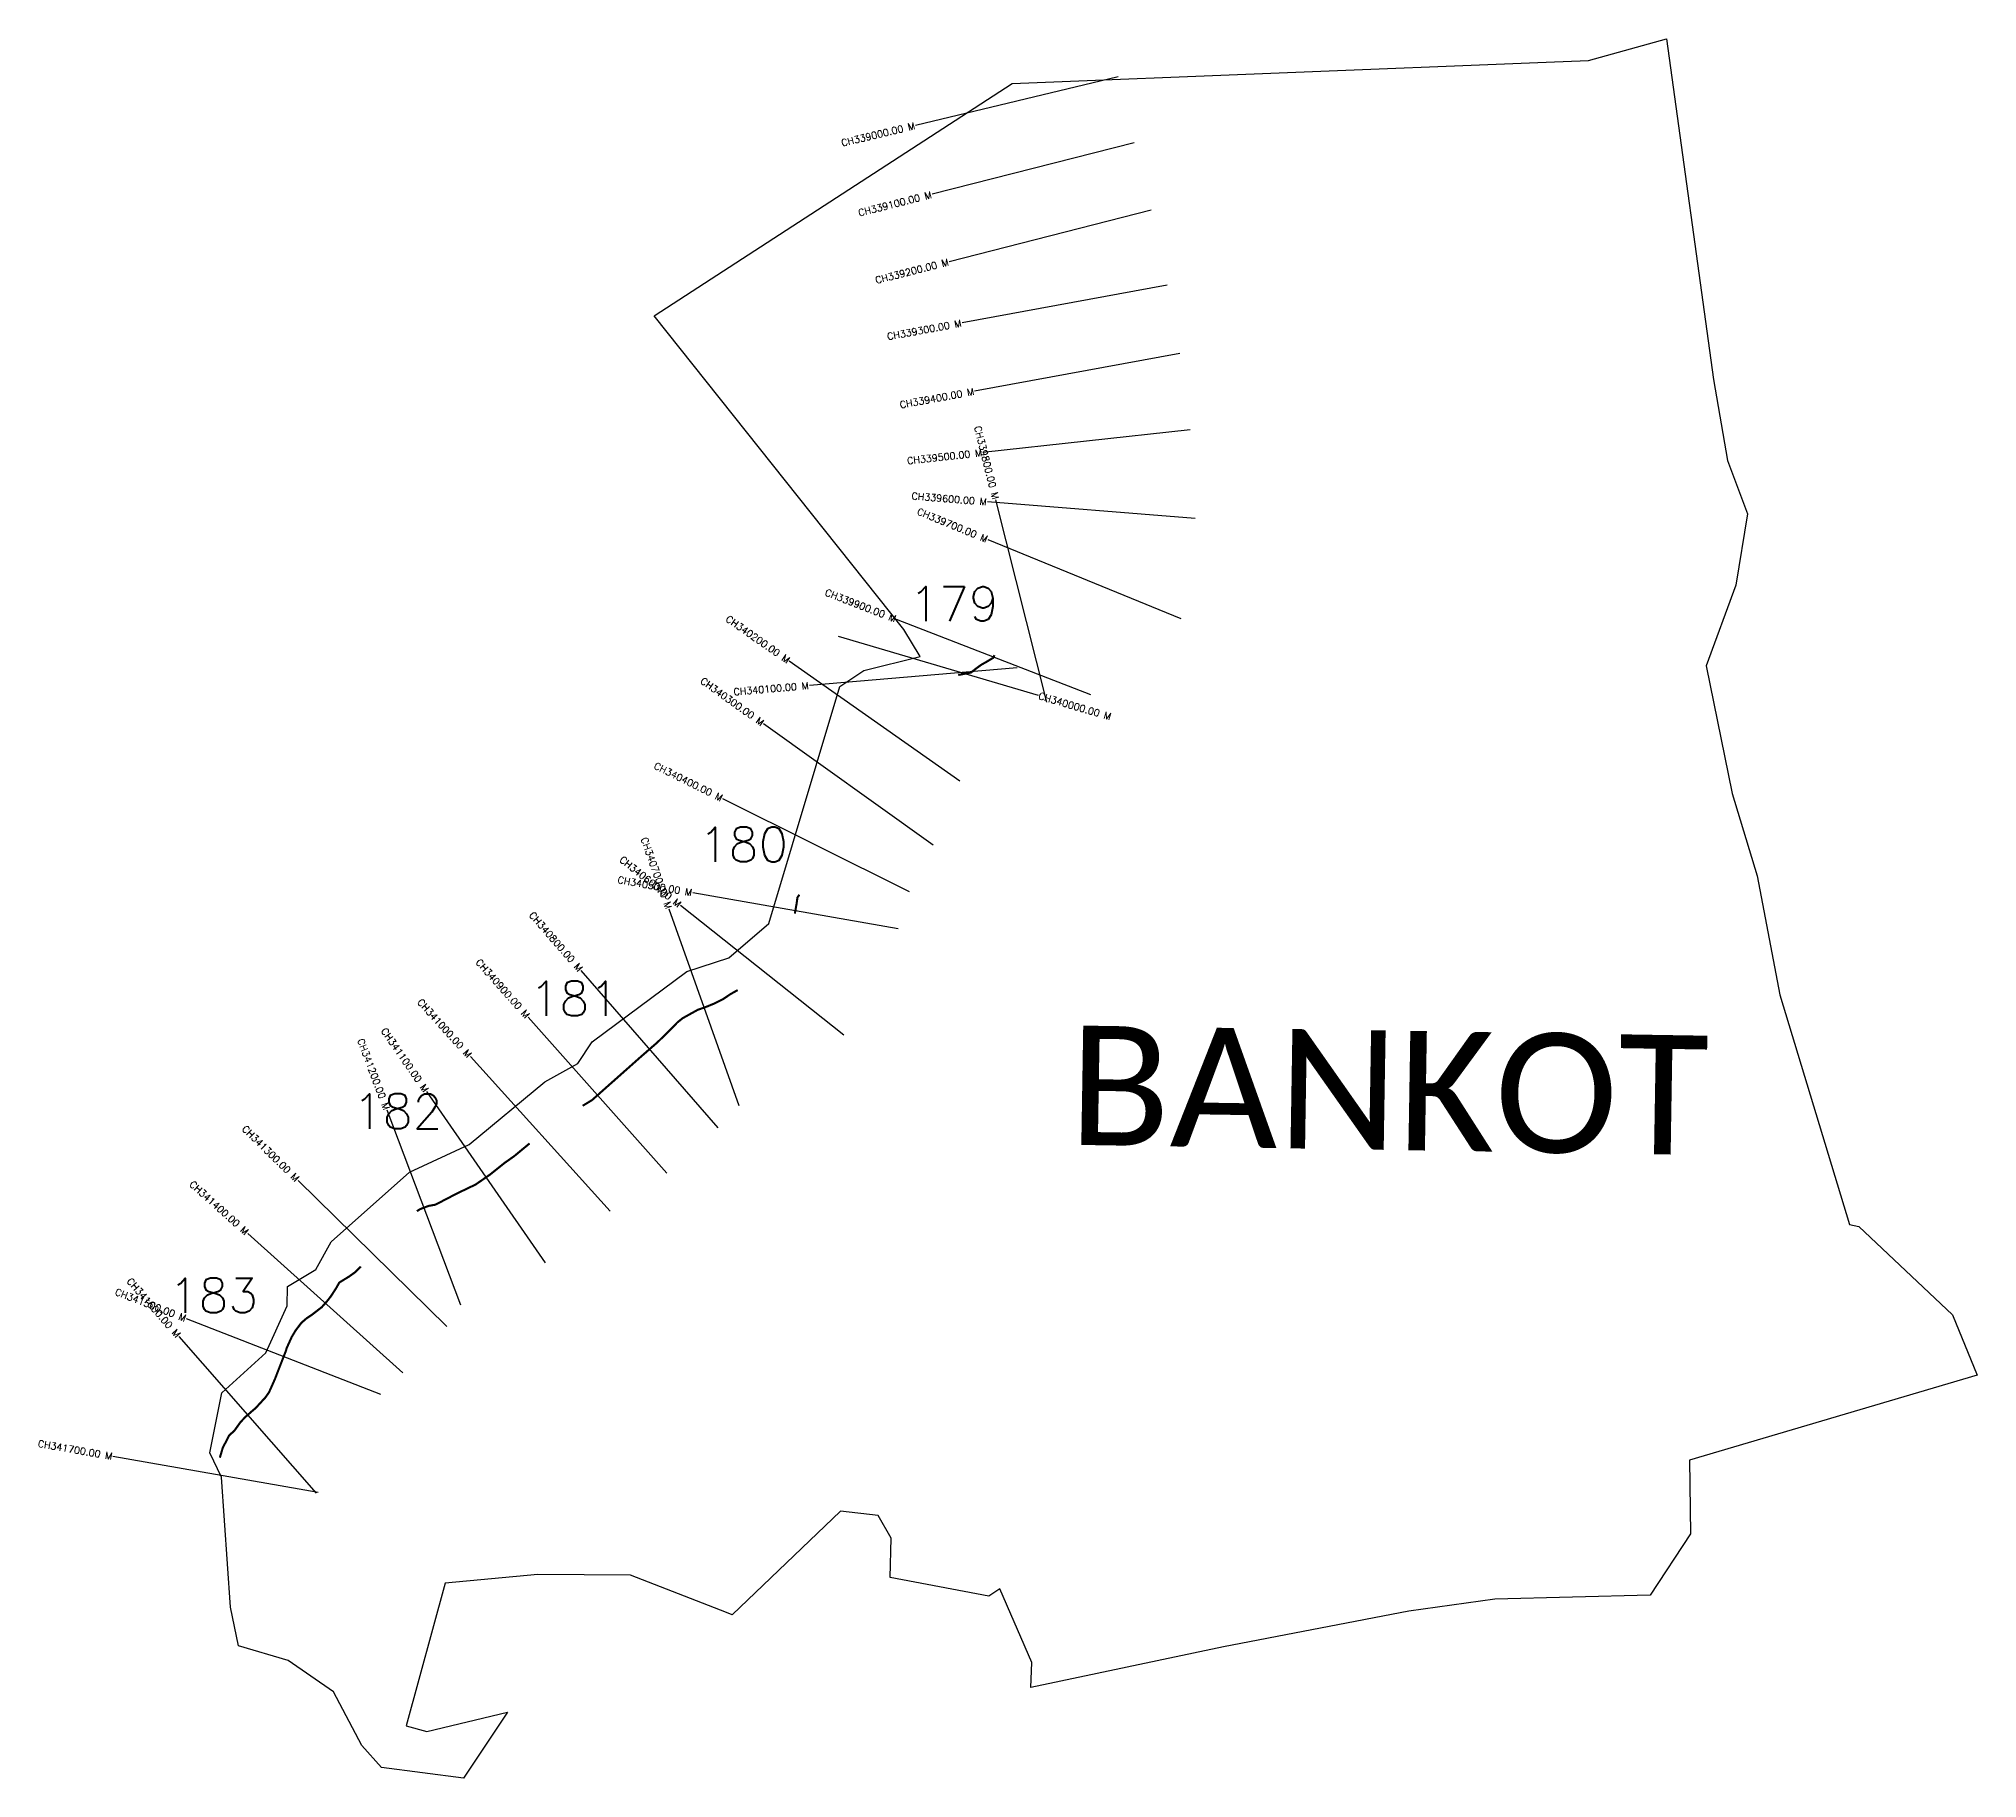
# Model space of a CAD drawing. Header units: metres. Extents: x 291221 to 294010, y 1987263 to 1989765.
import ezdxf
from ezdxf.enums import TextEntityAlignment as Align

# ---------------------------------------------------------------- set-up
doc = ezdxf.new("R2010")
doc.units = ezdxf.units.M
for name, color, linetype in [('ARTIFICIALLY PROTECTED', 4, 'Continuous'), ('CS', 134, 'Continuous'), ('CSMark', 6, 'Continuous'), ('VILLAGE NAME', 250, 'Continuous')]:
    doc.layers.add(name, color=color, linetype=linetype)
doc.styles.get("Standard").update_dxf_attribs({"font": 'simplex.shx'})

msp = doc.modelspace()

# ---------------------------------------------------------------- linework, layer by layer
at = {"color": 6, "flags": 128}
msp.add_lwpolyline([(293679.2, 1989081.6), (293662.4, 1988979)], dxfattribs=at)
at = {"color": 6}
for points in [[(293657.2, 1988679.3, 0), (293693, 1988560.8, 0), (293725.5, 1988389.8, 0), (293825.9, 1988059.3, 0), (293839.1, 1988056.5, 0), (293974.2, 1987929.1, 0), (294009.7, 1987842.5, 0), (293595.9, 1987720, 0), (293597.2, 1987614, 0), (293539.2, 1987525.9, 0), (293315.4, 1987520.4, 0), (293191.8, 1987502.9, 0), (292925.4, 1987451.6, 0), (292648, 1987392.9, 0), (292649.7, 1987428.9, 0), (292603.6, 1987535.1, 0), (292587.6, 1987524.7, 0), (292445.8, 1987551.2, 0), (292447, 1987607.8, 0), (292428.2, 1987640.7, 0), (292374.4, 1987646.8, 0), (292218.1, 1987497.8, 0), (292210, 1987501.1, 0), (292071.9, 1987554.7, 0), (291938.7, 1987555.5, 0), (291805.3, 1987543, 0), (291749.5, 1987338, 0), (291779, 1987330, 0), (291895.2, 1987357.4, 0), (291832, 1987262.5, 0), (291713.9, 1987278.2, 0), (291685.3, 1987309.5, 0), (291644.8, 1987386.7, 0), (291579.3, 1987432, 0), (291507.9, 1987453.2, 0), (291496.6, 1987508.8, 0), (291483.8, 1987695.7, 0), (291466.6, 1987730.8, 0), (291484.1, 1987816.9, 0), (291547.3, 1987874.4, 0), (291578.3, 1987942.2, 0), (291578.5, 1987970.1, 0), (291619.1, 1987994.6, 0), (291641.2, 1988034.4, 0), (291754, 1988134.4, 0), (291840, 1988174.3, 0), (291948.6, 1988264.8, 0), (291996.5, 1988290.9, 0), (292017.1, 1988322.2, 0), (292153.3, 1988423.5, 0), (292213.6, 1988443.2, 0), (292271.1, 1988492.4, 0), (292373.4, 1988833.2, 0), (292407.6, 1988856.5, 0), (292488.6, 1988876.4, 0), (292465.2, 1988915.3, 0), (292106.1, 1989366.6, 0), (292621.2, 1989700.9, 0), (293389.7, 1989731.8, 0), (293450.2, 1989734.2, 0), (293562.4, 1989765.4, 0), (293630.4, 1989275.2, 0), (293650.2, 1989158.5, 0), (293679.2, 1989081.6, 0)], [(293662.4, 1988979, 0), (293619.7, 1988863.1, 0), (293657.2, 1988679.3, 0)]]:
    msp.add_polyline3d(points, dxfattribs=at)
at = {"layer": 'ARTIFICIALLY PROTECTED', "const_width": 3, "flags": 128}
for points in [[(292595.6, 1988878.5), (292594.1, 1988874.8), (292583.9, 1988868.7), (292576.3, 1988864.4), (292568.2, 1988858.4), (292562, 1988853.5), (292545.9, 1988850.3), (292543.5, 1988850.1)], [(292315, 1988533.8), (292312.2, 1988529.7), (292311.1, 1988521.4), (292308.5, 1988506.6)], [(292226.3, 1988396.6), (292215.8, 1988390.7), (292205.9, 1988384), (292192.3, 1988377.1), (292181.3, 1988372.6), (292168.7, 1988368.1), (292158.7, 1988362.6), (292147.1, 1988356.1), (292139.7, 1988350.2), (292124.4, 1988334.7), (292110.7, 1988321.3), (292088, 1988301.6), (292059.5, 1988276.3), (292016.6, 1988238.2), (292003.2, 1988230.1)], [(291926.8, 1988175.9), (291904.7, 1988157.6), (291890.9, 1988147.9), (291870.2, 1988131.3), (291849.2, 1988116.8), (291822.1, 1988103.8), (291791.4, 1988087.8), (291781.5, 1988086), (291769.6, 1988081.5), (291764.7, 1988078.5)], [(291684, 1987998.8), (291683.6, 1987998.3), (291675.5, 1987990.4), (291667.3, 1987984.5), (291653.1, 1987975.8), (291648.5, 1987967.6), (291640.9, 1987955.9), (291636, 1987949.6), (291627.8, 1987940.3), (291613.8, 1987929.5), (291605.8, 1987924.1), (291598.6, 1987917.9), (291590, 1987906.5), (291584.6, 1987897.4), (291577.4, 1987881.6), (291576.2, 1987877.4), (291563.4, 1987844.5), (291560.4, 1987836.7), (291551.9, 1987817.7), (291546.8, 1987810.5), (291532.4, 1987794.8), (291527.8, 1987791), (291517.9, 1987782.3), (291511, 1987775), (291501.9, 1987762.3), (291494.7, 1987756), (291485.4, 1987737.9), (291481.2, 1987723.8)]]:
    msp.add_lwpolyline(points, dxfattribs=at)
at = {"layer": 'CS'}
for p, q in [((292773.7, 1989710.7), (292481.9, 1989640.7)), ((292796.7, 1989615.5), (292505.9, 1989541.6)), ((292821.3, 1989518.6), (292530.6, 1989444.6)), ((292844.1, 1989411), (292549.1, 1989356.6)), ((292862.3, 1989312.7), (292567.2, 1989258.3)), ((292877.1, 1989202.8), (292578.9, 1989170)), ((292884.7, 1989075), (292585.6, 1989098.9)), ((292671.2, 1988811), (292597.9, 1989101.9)), ((292864.1, 1988930.8), (292586.5, 1989044.5)), ((292734.4, 1988821.5), (292454.6, 1988929.9)), ((292370.8, 1988906), (292658.4, 1988820.7)), ((292546.1, 1988697.4), (292300.5, 1988869.7)), ((292628.3, 1988860.3), (292329.4, 1988834.9)), ((292507.5, 1988605.1), (292263.4, 1988779.6)), ((292473.4, 1988538.1), (292204.8, 1988671.6)), ((292457, 1988484.8), (292161.5, 1988536.6)), ((292228.3, 1988230.1), (292127.9, 1988512.8)), ((292378.9, 1988331.6), (292144, 1988518.1)), ((292198, 1988198.5), (292000.9, 1988424.6)), ((292124.2, 1988133.1), (291925, 1988357.4)), ((292043, 1988078.4), (291841.6, 1988300.8)), ((291949.7, 1988003.9), (291778.9, 1988250.6)), ((291828, 1987943.2), (291722, 1988223.9)), ((291807.9, 1987912.6), (291593.7, 1988122.7)), ((291744.5, 1987845.8), (291521.3, 1988046.3)), ((291712.8, 1987814.7), (291433.2, 1987923.4)), ((291620.5, 1987672.8), (291422.5, 1987898.2)), ((291622.9, 1987673.9), (291327.4, 1987725.5))]:
    msp.add_line(p, q, dxfattribs=at)

# ---------------------------------------------------------------- texts
at = {"char_height": 50, "attachment_point": 1}
for s, insert in [('179', (292473.3, 1988977.2)), ('180', (292170.4, 1988631.1)), ('181', (291927, 1988409.3)), ('182', (291672.8, 1988247.1)), ('183', (291407.7, 1987982.1))]:
    msp.add_mtext_dynamic_manual_height_columns(s, width=84.374, gutter_width=1, heights=[74.2], dxfattribs=dict(at, insert=insert))
at = {"layer": 'CSMark'}
for s, rotation, p in [('CH339000.00 M', 13.4889, (292481, 1989640.5)), ('CH339100.00 M', 14.2676, (292505, 1989541.3)), ('CH339200.00 M', 14.2676, (292529.6, 1989444.4)), ('CH339300.00 M', 10.4548, (292548.1, 1989356.4)), ('CH339400.00 M', 10.4548, (292566.3, 1989258.1)), ('CH339800.00 M', 284.1299, (292597.7, 1989102.9)), ('CH339500.00 M', 6.2854, (292577.9, 1989169.9)), ('CH339600.00 M', 355.434, (292584.6, 1989099)), ('CH339700.00 M', 337.7242, (292585.5, 1989044.9)), ('CH339900.00 M', 338.8271, (292453.7, 1988930.3)), ('CH340200.00 M', 324.959, (292299.7, 1988870.2)), ('CH340300.00 M', 324.4461, (292262.6, 1988780.1)), ('CH340100.00 M', 4.8674, (292328.4, 1988834.8)), ('CH340400.00 M', 333.5638, (292203.9, 1988672.1)), ('CH340700.00 M', 289.5623, (292127.6, 1988513.8)), ('CH340600.00 M', 321.5459, (292143.2, 1988518.8)), ('CH340500.00 M', 350.056, (292160.5, 1988536.8)), ('CH340800.00 M', 311.0682, (292000.3, 1988425.4)), ('CH340900.00 M', 311.6152, (291924.3, 1988358.2)), ('CH341000.00 M', 312.1805, (291840.9, 1988301.5)), ('CH341100.00 M', 304.6951, (291778.3, 1988251.4)), ('CH341200.00 M', 290.6929, (291721.7, 1988224.8)), ('CH341300.00 M', 315.5479, (291593, 1988123.4)), ('CH341400.00 M', 318.0658, (291520.5, 1988047)), ('CH341600.00 M', 311.3039, (291421.8, 1987898.9)), ('CH341500.00 M', 338.7599, (291432.2, 1987923.8)), ('CH341700.00 M', 350.089, (291326.4, 1987725.7))]:
    msp.add_text(s, height=10, rotation=rotation, dxfattribs=at).set_placement(p, align=Align.MIDDLE_RIGHT)
msp.add_text('CH340000.00 M', height=10, rotation=343.4862, dxfattribs=at).set_placement((292659.4, 1988820.4), align=Align.MIDDLE_LEFT)
at = {"layer": 'VILLAGE NAME', "insert": (292704.6, 1988345.8), "char_height": 171.752, "attachment_point": 1, "rotation": 359.0691}
msp.add_mtext_dynamic_manual_height_columns('{\\fCalibri|b0|i0|c0|p34;BANKOT}', width=1471.541, gutter_width=858.8, heights=[151.6], dxfattribs=at)

doc.saveas('drawing.dxf')
